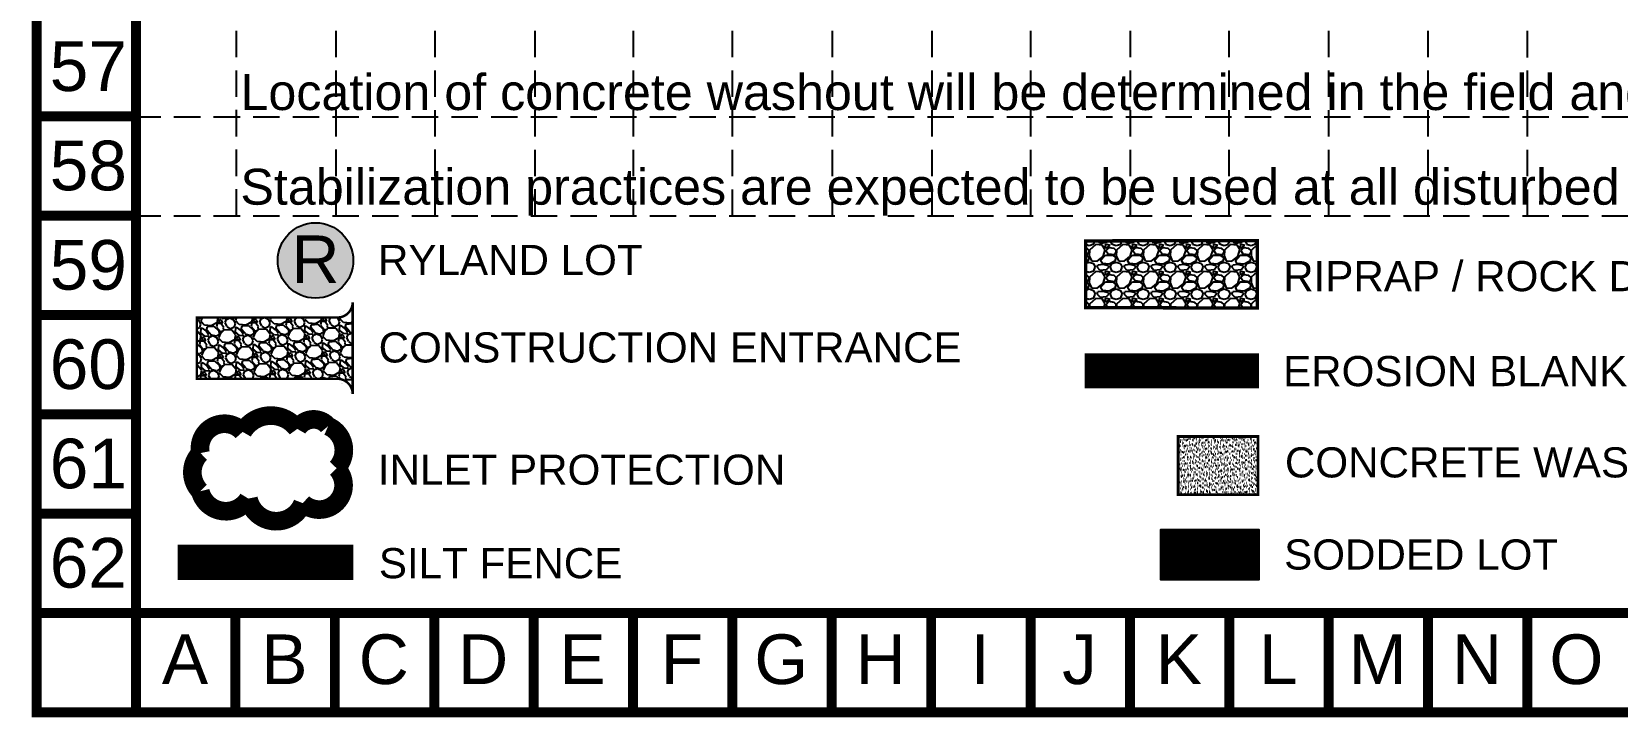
# Model space of a CAD drawing. Extents: x 7749 to 9256, y 6499 to 8908.
# Drawn here: x 7749 to 8348, y 6499 to 6758 of the extents above; entities that cross this region are included whole.
import ezdxf
from ezdxf.enums import TextEntityAlignment as Align

# ---------------------------------------------------------------- set-up
doc = ezdxf.new("R2010")
doc.units = 0
doc.header["$MEASUREMENT"] = 0
doc.linetypes.add('ACAD_ISO02W100', pattern=[15, 12, -3])
doc.linetypes.add('DASHED', pattern=[0.75, 0.5, -0.25])
for name, color, linetype in [('1 RYLAND LOT', 7, 'Continuous'), ('BASE', 7, 'Continuous'), ('GRID', 254, 'DASHED'), ('LEGEND', 7, 'Continuous')]:
    doc.layers.add(name, color=color, linetype=linetype)
doc.styles.add("L200'", font='ARIAL.TTF', dxfattribs={"height": 0.001969})
doc.styles.add('ryland', font='ARIAL.TTF', dxfattribs={"height": 25})
doc.styles.get("Standard").update_dxf_attribs({"font": 'ARIAL.TTF'})

# ---------------------------------------------------------------- blocks, each defined once
blk = doc.blocks.new('RYLAND')
h = blk.add_hatch(color=81)
h.paths.add_polyline_path([(1.164, -1.048, 1), (-1.408, -1.048, 1)])
h.paths.add_polyline_path([(-1.348, -2.228), (1.104, -2.228), (1.104, 0.21), (-1.348, 0.21)], flags=25)
at = {"color": 5}
blk.add_circle((-0.122, -1.048), 1.286, dxfattribs=at)
at = {"layer": 'BASE', "color": 5, "style": 'ryland'}
blk.add_text('R', height=1.625, dxfattribs=at).set_placement((-0.122, -1.821), align=Align.CENTER)

msp = doc.modelspace()

# ---------------------------------------------------------------- hatches: boundary and pattern name
at = {"layer": 'BASE'}
h = msp.add_hatch(dxfattribs=at)
h.set_pattern_fill('AR-SAND', color=30, scale=0.882448, style=0)
h.set_pattern_definition([(37.5, (8929.1122, 6517.0935), (-0.0555884, 1.700322), [0, -1.341321, 0, -1.5001617, 0, -1.433978]), (7.5, (8929.1122, 6517.0935), (1.561736, 2.490397), [0, -0.7236074, 0, -1.2089538, 0, -0.4632852]), (327.5, (8928.0268, 6517.0935), (2.7480684, 0.0049938), [0, -0.441224, 0, -1.5884065, 0, -2.073753]), (317.5, (8928.0268, 6517.0935), (2.6527506, 0.774503), [0, -0.220612, 0, -1.0412887, 0, -1.191305])])
h.paths.add_polyline_path([(8212.59, 6583.28), (8212.59, 6605.34), (8182.38, 6605.34), (8182.38, 6583.28)])
at = {"layer": 'LEGEND', "linetype": 'ACAD_ISO02W100'}
h = msp.add_hatch(dxfattribs=at)
h.set_pattern_fill('GRAVEL', color=240, scale=10.195544, style=0)
h.set_pattern_definition([(228.0128, (7421.9847, 6139.1414), (-81.5643377, -91.75991384), [1.37167, -135.79535]), (184.9697, (7421.0671, 6138.1219), (122.34654427, 10.19545583), [2.353825, -233.0286]), (132.5104, (7418.7221, 6137.918), (101.95535, -112.1510775), [1.65971, -164.31172]), (267.2737, (7414.74587, 6135.3691), (10.19550386, 203.91089225), [2.14349, -212.20556]), (292.8337, (7414.6439, 6133.228), (-50.9778233, 122.34649696), [2.10186, -208.08467]), (357.2737, (7415.45956, 6131.29086), (-203.91089225, 10.19550386), [2.14349, -212.20556]), (37.6942, (7417.60062, 6131.1889), (-132.5421529, -101.9553468), [2.83466, -280.63082]), (72.2553, (7419.84364, 6132.92215), (71.36892097, 224.30193974), [2.67621, -264.94469]), (121.4296, (7420.6593, 6135.47104), (-81.56443965, 132.5420274), [2.15075, -212.924495]), (175.2364, (7419.5378, 6137.3062), (112.1509987, -10.1954581), [2.45541, -120.3152]), (222.3974, (7417.09084, 6137.51015), (-122.34660849, -112.15090835), [3.17538, -314.363046]), (138.8141, (7424.8395, 6135.2671), (-71.3688413, 61.1732394), [1.0838, -107.29632]), (171.4692, (7424.0238, 6135.9808), (132.54206052, -20.39116957), [2.06192, -204.13021]), (225, (7421.985, 6136.287), (-1e-15, -10.19555), [1.44186, -12.97681]), (203.1986, (7421.271, 6137.5101), (50.9777196, 20.3911024), [0.77647, -76.87048]), (291.8014, (7420.5573, 6137.2043), (-10.1955435, 30.586636), [1.09809, -53.8066]), (30.9638, (7420.9652, 6136.1847), (30.5866132, 20.3911142), [1.7835, -57.66623]), (161.5651, (7422.4945, 6137.1023), (20.391093, -10.195528), [1.28964, -30.9515]), (16.3895, (7414.6439, 6137.2043), (101.95546703, 30.58655906), [1.80665, -178.85886]), (70.3462, (7416.37716, 6137.71406), (-40.7821294, -112.15101086), [1.51568, -150.05199]), (293.1986, (7422.4945, 6139.1414), (-20.3911024, 50.9777196), [1.55293, -76.09402]), (343.6105, (7423.1062, 6137.71406), (-101.95546703, 30.58655906), [1.80665, -178.85886]), (339.444, (7414.6439, 6130.883), (-50.9777411, 20.3910481), [1.74221, -85.36856]), (294.7751, (7416.2752, 6130.2713), (-50.9776427, 112.15102397), [1.45978, -144.5182]), (66.8014, (7422.5964, 6128.9459), (20.3911024, 50.9777196), [1.55293, -76.09402]), (17.354, (7423.2082, 6130.37327), (-132.5420986, -40.7821218), [1.70909, -169.19938]), (69.444, (7417.6006, 6128.9459), (-20.3910481, -50.9777411), [0.87111, -86.23967]), (101.3099, (7421.9847, 6128.9459), (-10.1955203, 40.7821855), [0.51987, -51.4674]), (165.9638, (7421.8827, 6129.4557), (30.586639, -10.1955247), [2.10186, -39.93544]), (186.009, (7419.84364, 6129.96544), (101.95544208, 10.1955375), [1.94786, -192.83774]), (303.6901, (7420.9652, 6135.267), (-10.195558, 20.391084), [1.47042, -35.29013]), (353.1572, (7421.7808, 6134.04366), (173.32424939, -20.39117047), [2.56718, -254.15008]), (60.9454, (7424.3297, 6133.7378), (-40.7821781, -71.3688152), [1.04969, -103.91986]), (90, (7424.839, 6134.655), (-10.19554, 10.19554), [0.61173, -9.58381]), (120.2564, (7419.6397, 6130.2713), (40.7821257, -71.3688363), [1.41641, -140.22462]), (48.0128, (7418.92604, 6131.4948), (81.5643377, 91.75991384), [2.74334, -134.42369]), (0, (7420.761, 6133.534), (10.19554, 10.19554), [2.65084, -7.5447]), (325.3048, (7423.4121, 6133.5339), (-101.9553861, 71.368899), [1.61206, -159.59365]), (254.0546, (7424.7375, 6132.6163), (-10.1955433, -40.7821791), [1.48449, -72.74019]), (207.646, (7424.3297, 6131.1889), (-193.71530203, -101.95552326), [2.41701, -239.284066]), (175.4261, (7422.1886, 6130.0674), (-132.5420837, 10.19549146), [2.55703, -253.14593])])
h.paths.add_polyline_path([(8147.43, 6654.04), (8212.31, 6653.93), (8212.31, 6679.42), (8147.43, 6679.32)])
at = {"layer": 'LEGEND'}
h = msp.add_hatch(dxfattribs=at)
h.set_pattern_fill('GRAVEL', color=4, scale=9.276443, angle=-43.93426, style=0)
h.set_pattern_definition([(184.078545, (-5154.9841, 1015.7207), (-111.369110582, -8.632379665), [1.2480155, -123.55376]), (141.0354448, (-5156.22896, 1015.63194), (86.599901949, -70.555331368), [2.141634, -212.0216845]), (88.576145, (-5157.89415, 1016.9787), (-3.99634681, -137.846322865), [1.5100936, -149.4994516]), (223.339445, (-5162.10855, 1017.81876), (135.406231353, 127.169818844), [1.950261, -193.0757836]), (248.899445, (-5163.52697, 1016.48026), (43.833959497, 112.345180982), [1.912385, -189.3263845]), (313.339445, (-5164.21544, 1014.6961), (-127.169818844, 135.406231353), [1.950261, -193.0757836]), (353.7599448, (-5162.87694, 1013.27767), (-151.206920859, 16.8689355136), [2.57912, -255.332692]), (28.3210448, (-5160.3131, 1012.99734), (188.360725507, 101.912520192), [2.434955, -241.0606245]), (77.495345, (-5158.1696, 1014.1525), (30.229346067, 138.334358221), [1.9568656, -193.729912]), (131.302145, (-5157.7459, 1016.06296), (67.047112092, -77.479527356), [2.2340643, -109.469105]), (178.4631448, (-5159.22045, 1017.74127), (-150.9629248277, 3.752322325), [2.8891296, -286.0240444]), (94.879845, (-5155.5594, 1011.38), (-8.14438258, 85.13591073), [0.986095, -97.6238386]), (127.534945, (-5155.6433, 1012.36255), (73.971300204, -97.032519235), [1.87604, -185.728405]), (181.065745, (-5156.786, 1013.85), (-6.4362996, -6.6803065), [1.311884, -11.8069824]), (159.264345, (-5156.4815, 1015.1024), (46.2741241, -18.82086843), [0.7064753, -69.9408085]), (247.867145, (-5157.1422, 1015.3525), (12.62859066, 26.47721215), [0.999101, -48.956075]), (347.029545, (-5157.5187, 1014.427), (32.91351126, -5.94825454), [1.622719, -52.467775]), (117.630845, (-5155.9373, 1014.0628), (6.9243245, -19.55289173), [1.1733865, -28.161305]), (332.455245, (-5161.0168, 1019.0856), (86.111904918, -44.322125335), [1.6437857, -162.735201]), (26.411945, (-5159.55935, 1018.3254), (-97.52047315, -47.738203386), [1.379045, -136.525196]), (249.264345, (-5154.6501, 1015.3989), (18.82086843, 46.2741241), [1.4129414, -69.2343424]), (299.676245, (-5155.15035, 1014.07746), (-47.494213277, 84.40385458), [1.6437857, -162.735201]), (295.509745, (-5165.0073, 1014.9438), (-20.528965135, 45.54208191), [1.5851586, -77.672807]), (250.840845, (-5164.32465, 1013.51316), (37.397825385, 105.664809343), [1.3281826, -131.490267]), (22.867145, (-5161.0196, 1008.6542), (45.54210391, 20.52891672), [1.4129414, -69.2343424]), (333.419745, (-5159.7177, 1009.2033), (-112.589126162, 56.950700508), [1.5550194, -153.946504]), (25.509745, (-5164.2929, 1011.808), (-45.54208191, -20.528965135), [0.792579, -78.4653865]), (57.375645, (-5161.4204, 1009.0404), (19.06490654, 33.15750513), [0.473006, -46.827753]), (122.029545, (-5161.1654, 1009.4388), (13.6046319, -25.98918772), [1.912385, -36.335363]), (142.074745, (-5162.17963, 1011.06005), (73.239335936, -57.682674323), [1.7722644, -175.453928]), (259.755845, (-5158.098, 1013.8258), (6.19227896, 19.7969121), [1.337867, -32.108821]), (309.2229448, (-5158.33586, 1012.50927), (100.692524623, -122.7777171), [2.3357527, -231.239116]), (17.011145, (-5156.8589, 1010.6998), (-71.775303487, -21.01694316), [0.9550655, -94.551759]), (46.065745, (-5155.946, 1010.979), (-0.244007, 13.116602), [0.5565866, -8.7198564]), (76.322145, (-5162.12015, 1011.3892), (-18.332915265, -72.507304907), [1.2887206, -127.583744]), (4.078545, (-5161.8154, 1012.64136), (111.369110582, 8.632379665), [2.496031, -122.3057446]), (316.065745, (-5159.326, 1012.819), (13.116602, 0.244007), [2.411875, -6.864568]), (281.370545, (-5157.5888, 1011.14545), (-21.74886758, 111.12512746), [1.4667355, -145.2067034]), (210.120345, (-5157.2996, 1009.7075), (-32.42549484, -20.28492174), [1.3506686, -66.1828565]), (163.7117448, (-5158.46794, 1009.0297), (-191.288781825, 55.486531111), [2.19912, -217.713237]), (131.4918448, (-5160.5788, 1009.6465), (-80.407697345, 90.352141855), [2.3265226, -230.3254887])])
edge = h.paths.add_edge_path()
edge.add_line((7870.22, 6621.33), (7870.22, 6656.12))
edge.add_arc((7864.43, 6656.12), 5.8, -89.96094, 0, ccw=False)
edge.add_line((7864.43, 6650.32), (7811.29, 6650.32))
edge.add_line((7811.29, 6650.32), (7811.29, 6627.11))
edge.add_line((7811.29, 6627.11), (7864.42, 6627.13))
edge.add_arc((7864.43, 6621.33), 5.8, 0, 90.03906, ccw=False)
h = msp.add_hatch(dxfattribs=at)
h.set_pattern_fill('ANSI31', color=2, scale=88.142625, style=0)
h.set_pattern_definition([(45, (8131.076, 6504.678), (-7.7908, 7.7908), [])])
h.paths.add_polyline_path([(8175.75, 6569.99), (8175.75, 6568.88), (8175.75, 6551.22), (8213.03, 6551.22), (8213.03, 6569.99)])
h = msp.add_hatch(dxfattribs=at)
h.set_pattern_fill('ANSI31', color=2, scale=4.407131, style=0)
h.set_pattern_definition([(45, (8131.0758, 6504.6778), (-0.389539, 0.389539), [])])
h.paths.add_polyline_path([(8175.75, 6569.99), (8175.75, 6568.88), (8175.75, 6551.22), (8213.03, 6551.22), (8213.03, 6569.99)])

# ---------------------------------------------------------------- linework, layer by layer
at = {"layer": 'BASE', "const_width": 3.76}
for points in [[(9254.16, 6500.92), (9254.16, 8906.43), (7750.71, 8906.43), (7750.71, 6500.92)], [(9216.57, 6538.5), (9216.57, 8868.85), (7788.29, 8868.85), (7788.29, 6538.5)]]:
    msp.add_lwpolyline(points, close=True, dxfattribs=at)
for points in [[(7788.29, 6726.43), (7750.71, 6726.43)], [(7788.29, 6688.85), (7750.71, 6688.85)], [(7788.29, 6651.26), (7750.71, 6651.26)], [(7788.29, 6613.67), (7750.71, 6613.67)], [(7788.29, 6576.09), (7750.71, 6576.09)], [(7788.29, 6538.5), (7750.71, 6538.5)], [(7788.29, 6538.5), (7788.29, 6500.92)], [(7825.88, 6538.5), (7825.88, 6500.92)], [(7863.46, 6538.5), (7863.46, 6500.92)], [(7901.05, 6538.5), (7901.05, 6500.92)], [(7938.64, 6538.5), (7938.64, 6500.92)], [(7976.22, 6538.5), (7976.22, 6500.92)], [(8013.81, 6538.5), (8013.81, 6500.92)], [(8051.4, 6538.5), (8051.4, 6500.92)], [(8088.98, 6538.5), (8088.98, 6500.92)], [(8126.57, 6538.5), (8126.57, 6500.92)], [(8164.15, 6538.5), (8126.57, 6538.5)], [(8164.15, 6538.5), (8164.15, 6500.92)], [(8201.74, 6538.5), (8201.74, 6500.92)], [(8239.33, 6538.5), (8239.33, 6500.92)], [(8276.91, 6538.5), (8276.91, 6500.92)], [(8314.5, 6538.5), (8314.5, 6500.92)]]:
    msp.add_lwpolyline(points, dxfattribs=at)
at = {"layer": 'BASE', "color": 30, "linetype": 'Continuous', "const_width": 1.1}
msp.add_lwpolyline([(8182.38, 6583.28), (8212.59, 6583.28), (8212.59, 6605.34), (8182.38, 6605.34)], close=True, dxfattribs=at)
at = {"layer": 'GRID', "linetype": 'DASHED', "ltscale": 20}
for p, q in [((8276.91, 6688.78), (8276.91, 8868.85)), ((8314.5, 6688.77), (8314.5, 8868.85)), ((7826.22, 6688.85), (7826.02, 8867.44)), ((7863.97, 6688.85), (7863.5, 8867.42)), ((7901.44, 6688.84), (7901.09, 8867.32)), ((7939.23, 6688.83), (7938.63, 8867.26)), ((7976.47, 6688.83), (7976.31, 8867.55)), ((8013.83, 6688.82), (8013.94, 8867.48)), ((8051.7, 6688.82), (8051.49, 8867.34)), ((8089.41, 6688.81), (8089.03, 8867.38)), ((8126.7, 6688.8), (8126.71, 8867.35)), ((8164.39, 6688.8), (8164.35, 8867.34)), ((8201.75, 6688.79), (8201.82, 8867.34)), ((8239.34, 6688.79), (8239.57, 8867.29)), ((7787.6, 6726.31), (9215.16, 6726.21)), ((7787.6, 6688.86), (9215.11, 6688.63))]:
    msp.add_line(p, q, dxfattribs=at)
at = {"layer": 'LEGEND', "color": 240, "linetype": 'Continuous', "const_width": 1.27}
msp.add_lwpolyline([(8147.43, 6654.04), (8212.31, 6653.93), (8212.31, 6679.42), (8147.43, 6679.32)], close=True, dxfattribs=at)
at = {"layer": 'LEGEND', "color": 4, "const_width": 0.928}
msp.add_lwpolyline([(7870.22, 6621.33), (7870.22, 6656.12, -0.414014), (7864.43, 6650.32), (7811.29, 6650.32), (7811.29, 6627.11), (7864.42, 6627.13, -0.414413)], format="xyb", close=True, dxfattribs=at)
at = {"layer": 'LEGEND', "color": 84, "const_width": 13.25}
msp.add_lwpolyline([(8147.1, 6630.1), (8212.96, 6630.1)], dxfattribs=at)
at = {"layer": 'LEGEND', "color": 170, "ltscale": 100, "const_width": 7.05}
msp.add_lwpolyline([(7828.6, 6607.05, 0.520567), (7828.6, 6607.05, 0.765195), (7812.65, 6599.02, 0.417879), (7812.55, 6584.58, 0.6649), (7830.77, 6581.8, 0.744833), (7851.33, 6580.07, 0.975642), (7864.13, 6593.3, 0.520567), (7860.94, 6609.23, 0.520567), (7849.25, 6608.17, 0.540264), (7828.6, 6607.05)], format="xyb", close=True, dxfattribs=at)
at = {"layer": 'LEGEND', "color": 2}
msp.add_lwpolyline([(8175.75, 6568.88), (8175.75, 6551.22), (8213.03, 6551.22), (8213.03, 6569.99), (8175.75, 6569.99)], close=True, dxfattribs=at)
at = {"layer": 'LEGEND', "color": 200, "const_width": 13.25}
msp.add_lwpolyline([(7804.01, 6557.68), (7870.49, 6557.68)], dxfattribs=at)

# ---------------------------------------------------------------- block references
at = {"layer": '1 RYLAND LOT', "color": 7, "xscale": 11.09821875420948, "yscale": 11.09821875420403, "zscale": 11.09821875420596}
msp.add_blockref('RYLAND', (7857.5, 6683.54), dxfattribs=at)

# ---------------------------------------------------------------- texts
at = {"layer": 'BASE'}
for s, height, p in [('57', 18.793, (7770.23, 6745.43)), ('58', 18.793, (7770.23, 6707.85)), ('59', 18.793, (7770.23, 6670.26)), ('60', 18.793, (7770.23, 6632.67)), ('61', 18.793, (7770.23, 6595.09)), ('62', 18.793, (7770.23, 6557.5)), ('A', 18.79, (7806.8, 6521.01)), ('B', 18.79, (7844.39, 6521.01)), ('C', 18.79, (7881.97, 6521.01)), ('D', 18.79, (7919.56, 6521.01)), ('E', 18.79, (7957.15, 6521.01)), ('F', 18.79, (7994.73, 6521.01)), ('G', 18.79, (8032.32, 6521.01)), ('H', 18.79, (8069.91, 6521.01)), ('I', 18.79, (8107.49, 6521.01)), ('J', 18.79, (8145.08, 6521.01)), ('K', 18.79, (8182.66, 6521.01)), ('L', 18.79, (8220.25, 6521.01)), ('M', 18.79, (8257.84, 6521.01)), ('N', 18.79, (8295.42, 6521.01)), ('O', 18.79, (8333.01, 6521.01))]:
    msp.add_text(s, height=height, dxfattribs=at).set_placement(p, align=Align.MIDDLE_CENTER)
at = {"layer": 'BASE', "color": 7, "style": "L200'"}
for s, height, p in [('Location of concrete washout will be determined in the field and will be reflected on this Site Map.', 13.5979, (7827.77, 6728.83)), ('Stabilization practices are expected to be used at all disturbed areas; Ryland lots are the disturbed area.', 13.59795, (7827.75, 6693.02))]:
    msp.add_text(s, height=height, dxfattribs=at).set_placement(p)
at = {"layer": 'LEGEND', "style": "L200'"}
for s, p in [('RYLAND LOT', (7879.8, 6666.4)), ('RIPRAP / ROCK DAM', (8222.11, 6660.28)), ('CONSTRUCTION ENTRANCE', (7880.04, 6633.3)), ('EROSION BLANKET / SILT FENCE', (8222.07, 6624.34)), ('INLET PROTECTION', (7879.75, 6587.04)), ('CONCRETE WASHOUT', (8222.78, 6589.8)), ('SODDED LOT', (8222.48, 6554.95)), ('SILT FENCE', (7880.11, 6551.66))]:
    msp.add_text(s, height=11.409, dxfattribs=at).set_placement(p)

doc.saveas('drawing.dxf')
